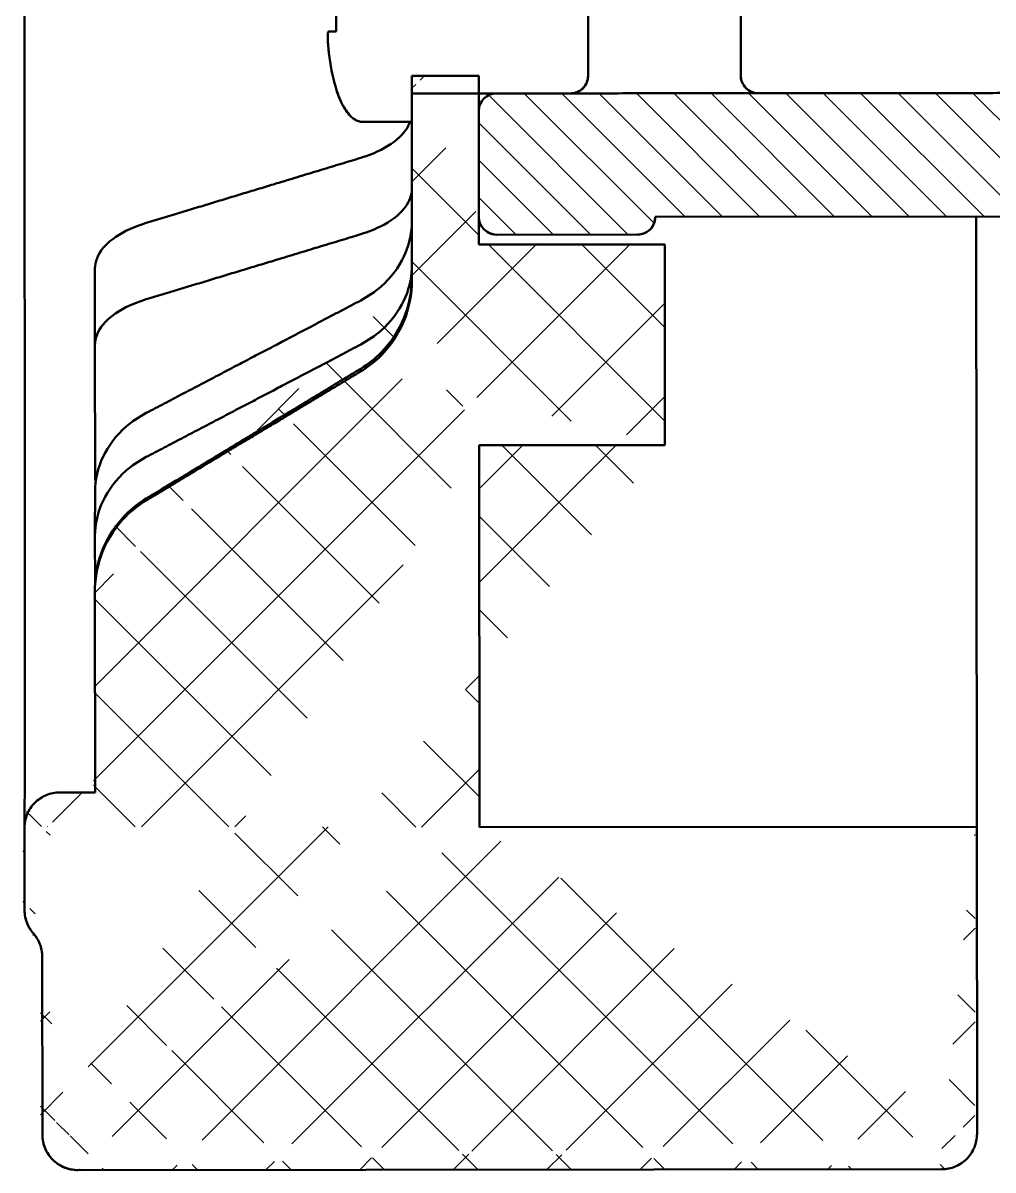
# Model space of a CAD drawing. Header units: inches. Extents: x -14 to 5184, y -66 to 1689.
# Drawn here: x 2305.6 to 2333.11, y 1568.79 to 1601.3 of the extents above; entities that cross this region are included whole.
import ezdxf

# ---------------------------------------------------------------- set-up
doc = ezdxf.new("R2010")
doc.units = ezdxf.units.IN
doc.header["$MEASUREMENT"] = 0
for name, color, linetype, lineweight in [('Видимые тонкие (ГОСТ)', 7, 'Continuous', 25), ('Видимый контур (ГОСТ)', 7, 'Continuous', 50), ('Штриховка (ГОСТ)', 7, 'Continuous', 18)]:
    doc.layers.add(name, color=color, linetype=linetype, lineweight=lineweight)

msp = doc.modelspace()

# ---------------------------------------------------------------- hatches: boundary and pattern name
at = {"layer": 'Штриховка (ГОСТ)', "ltscale": 0.5}
h = msp.add_hatch(dxfattribs=at)
h.set_pattern_fill('ANSI37', color=256, scale=15)
h.set_pattern_definition([(45, (-1048.1199, 862.4826), (-1.3258252, 1.3258252), []), (135, (-1048.1199, 862.4826), (-1.3258252, -1.3258252), [])])
edge = h.paths.add_edge_path()
edge.add_line((2318.5227, 1599.8074), (2316.6227, 1599.8092))
edge.add_line((2318.5183, 1595.044), (2318.5227, 1599.8074))
edge.add_line((2318.5218, 1598.8059), (2318.519, 1595.8037))
edge.add_line((2323.8027, 1595.044), (2318.5183, 1595.044))
edge.add_line((2316.6227, 1599.8092), (2316.6173, 1594.0048))
edge.add_line((2323.8027, 1589.351), (2323.8027, 1595.044))
edge.add_line((2318.5203, 1589.3513), (2323.8027, 1589.3513))
edge.add_spline(control_points=[(2315.1597, 1591.5131), (2315.3715, 1591.6461), (2315.5755, 1591.804), (2316, 1592.2315), (2316.2465, 1592.6035), (2316.5205, 1593.2689), (2316.605, 1593.6717), (2316.6171, 1594.0277)], knot_values=[0.1533423, 0.1533423, 0.1533423, 0.1533423, 0.2224938, 0.2224938, 0.3340767, 0.3340767, 0.4383753, 0.4383753, 0.4383753, 0.4383753], degree=3, periodic=0)
edge.add_spline(control_points=[(2307.6109, 1585.3121), (2307.6182, 1585.6733), (2307.704, 1586.0885), (2307.9826, 1586.7606), (2308.23, 1587.1313), (2308.6548, 1587.5563), (2308.8559, 1587.7167), (2309.0693, 1587.845)], knot_values=[0.4495902, 0.4495902, 0.4495902, 0.4495902, 0.5564178, 0.5564178, 0.6678472, 0.6678472, 0.7366774, 0.7366774, 0.7366774, 0.7366774], degree=3, periodic=0)
edge.add_spline(control_points=[(2315.1597, 1591.5131), (2312.5954, 1589.9653), (2309.0693, 1587.845)], knot_values=[0.2068793, 0.2068793, 0.2068793, 0.9123737, 0.9123737, 0.9123737], weights=[1.0088811, 1.0203141, 1.0064426], degree=2, periodic=0)
edge.add_line((2307.6092, 1585.2157), (2307.6039, 1579.5188))
edge.add_line((2307.6039, 1579.5188), (2306.6039, 1579.5197))
edge.add_spline(control_points=[(2305.8502, 1575.5203), (2305.9216, 1575.4392), (2305.9844, 1575.3367), (2306.0709, 1575.1274), (2306.0997, 1574.9821), (2306.0995, 1574.8587)], knot_values=[0.3763479, 0.3763479, 0.3763479, 0.3763479, 0.4072666, 0.4072666, 0.4442912, 0.4442912, 0.4442912, 0.4442912], degree=3, periodic=0)
edge.add_spline(control_points=[(2305.6008, 1576.182), (2305.6007, 1576.0586), (2305.6294, 1575.9133), (2305.7159, 1575.704), (2305.7787, 1575.6015), (2305.8502, 1575.5203)], knot_values=[0.444291, 0.444291, 0.444291, 0.444291, 0.4813156, 0.4813156, 0.5122343, 0.5122343, 0.5122343, 0.5122343], degree=3, periodic=0)
edge.add_line((2305.6029, 1578.5206), (2305.6008, 1576.182))
edge.add_spline(control_points=[(2306.6039, 1579.5197), (2306.4805, 1579.5198), (2306.3352, 1579.4911), (2306.1071, 1579.3968), (2305.9838, 1579.3146), (2305.8091, 1579.1403), (2305.7268, 1579.0172), (2305.6321, 1578.7893), (2305.6031, 1578.644), (2305.6029, 1578.5206)], knot_values=[0.2961944, 0.2961944, 0.2961944, 0.2961944, 0.3332183, 0.3332183, 0.3702424, 0.3702424, 0.4072668, 0.4072668, 0.4442915, 0.4442915, 0.4442915, 0.4442915], degree=3, periodic=0)
edge.add_line((2332.6029, 1578.4954), (2318.5029, 1578.5086))
edge.add_line((2332.5949, 1569.7908), (2332.6029, 1578.4954))
edge.add_spline(control_points=[(2331.5939, 1568.7917), (2331.7173, 1568.7916), (2331.8626, 1568.8204), (2332.0907, 1568.9146), (2332.214, 1568.9968), (2332.3887, 1569.1711), (2332.4711, 1569.2942), (2332.5657, 1569.5222), (2332.5947, 1569.6674), (2332.5949, 1569.7908)], knot_values=[0, 0, 0, 0, 0.037024, 0.037024, 0.0740481, 0.0740481, 0.1110722, 0.1110722, 0.1480965, 0.1480965, 0.1480965, 0.1480965], degree=3, periodic=0)
edge.add_line((2307.0939, 1568.8145), (2331.5939, 1568.7917))
edge.add_spline(control_points=[(2306.0949, 1569.8155), (2306.0947, 1569.6921), (2306.1235, 1569.5468), (2306.2178, 1569.3187), (2306.2999, 1569.1954), (2306.4743, 1569.0207), (2306.5973, 1568.9384), (2306.8253, 1568.8437), (2306.9705, 1568.8147), (2307.0939, 1568.8145)], knot_values=[-0.1480969, -0.1480969, -0.1480969, -0.1480969, -0.1110725, -0.1110725, -0.0740482, -0.0740482, -0.037024, -0.037024, 0, 0, 0, 0], degree=3, periodic=0)
edge.add_line((2306.0995, 1574.8587), (2306.0949, 1569.8155))
edge.add_line((2318.5133, 1578.5086), (2318.5203, 1589.3513))
edge.add_spline(control_points=[(2306.1216, 1569.5849), (2306.1288, 1569.5543), (2306.1381, 1569.5216), (2306.1637, 1569.4472), (2306.1814, 1569.405), (2306.2379, 1569.2929), (2306.2832, 1569.2249), (2306.4019, 1569.0863), (2306.4812, 1569.0182), (2306.6581, 1568.9086), (2306.7584, 1568.8667), (2306.9374, 1568.8238), (2307.016, 1568.8144), (2307.094, 1568.8143)], knot_values=[0, 0, 0, 0, 0.0105576, 0.0105576, 0.0243585, 0.0243585, 0.0485574, 0.0485574, 0.0792156, 0.0792156, 0.1110337, 0.1110337, 0.134456, 0.134456, 0.134456, 0.134456], degree=3, periodic=0)
h = msp.add_hatch(dxfattribs=at)
h.set_pattern_fill('ANSI31', color=256, scale=6, angle=90)
h.set_pattern_definition([(135, (-1048.1199, 862.4826), (-0.53033009, -0.53033009), [])])
edge = h.paths.add_edge_path()
edge.add_line((2323.5292, 1595.8035), (2336.0292, 1595.815))
edge.add_spline(control_points=[(2336.0292, 1595.815), (2336.0909, 1595.815), (2336.1635, 1595.8295), (2336.2775, 1595.8769), (2336.339, 1595.9181), (2336.4262, 1596.0054), (2336.4673, 1596.067), (2336.5144, 1596.1811), (2336.5288, 1596.2538), (2336.5288, 1596.3155)], knot_values=[-0.0740532, -0.0740532, -0.0740532, -0.0740532, -0.055542, -0.055542, -0.0370297, -0.0370297, -0.0185157, -0.0185157, 0, 0, 0, 0], degree=3, periodic=0)
edge.add_spline(control_points=[(2336.0293, 1595.8142), (2336.0596, 1595.8143), (2336.09, 1595.8171), (2336.1721, 1595.8323), (2336.2233, 1595.8506), (2336.3163, 1595.9017), (2336.3591, 1595.9351), (2336.4282, 1596.0095), (2336.4564, 1596.0504), (2336.491, 1596.1211), (2336.5019, 1596.1495), (2336.514, 1596.1925), (2336.5174, 1596.207), (2336.5217, 1596.2294), (2336.523, 1596.2375), (2336.525, 1596.2518), (2336.5257, 1596.2582), (2336.5267, 1596.2678), (2336.527, 1596.2715), (2336.5278, 1596.2814), (2336.5281, 1596.2861), (2336.5289, 1596.3027), (2336.5288, 1596.3049), (2336.5291, 1596.3166), (2336.5291, 1596.3229), (2336.5293, 1596.3511), (2336.5295, 1596.3794), (2336.53, 1596.5276), (2336.5302, 1596.7225), (2336.5305, 1597.2561), (2336.5305, 1597.6012), (2336.5304, 1598.3883), (2336.5302, 1598.8377), (2336.53, 1599.3147)], knot_values=[1.0581138, 1.0581138, 1.0581138, 1.0581138, 1.0672072, 1.0672072, 1.0831379, 1.0831379, 1.0990313, 1.0990313, 1.113614, 1.113614, 1.1226574, 1.1226574, 1.1271294, 1.1271294, 1.1296951, 1.1296951, 1.1318693, 1.1318693, 1.133435, 1.133435, 1.1367674, 1.1367674, 1.1494336, 1.1494336, 1.1752432, 1.1752432, 1.2315282, 1.2315282, 1.3909556, 1.3909556, 1.5503199, 1.5503199, 1.7063868, 1.7063868, 1.7063868, 1.7063868], degree=3, periodic=0)
edge.add_spline(control_points=[(2336.0292, 1595.815), (2336.0909, 1595.815), (2336.1635, 1595.8295), (2336.2775, 1595.8769), (2336.339, 1595.9181), (2336.4262, 1596.0054), (2336.4673, 1596.067), (2336.5144, 1596.1811), (2336.5288, 1596.2538), (2336.5288, 1596.3155)], knot_values=[-0.0740532, -0.0740532, -0.0740532, -0.0740532, -0.055542, -0.055542, -0.0370297, -0.0370297, -0.0185157, -0.0185157, 0, 0, 0, 0], degree=3, periodic=0)
edge.add_spline(control_points=[(2336.0293, 1595.8142), (2336.0596, 1595.8143), (2336.09, 1595.8171), (2336.1721, 1595.8323), (2336.2233, 1595.8506), (2336.3163, 1595.9017), (2336.3591, 1595.9351), (2336.4282, 1596.0095), (2336.4564, 1596.0504), (2336.491, 1596.1211), (2336.5019, 1596.1495), (2336.514, 1596.1925), (2336.5174, 1596.207), (2336.5217, 1596.2294), (2336.523, 1596.2375), (2336.525, 1596.2518), (2336.5257, 1596.2582), (2336.5267, 1596.2678), (2336.527, 1596.2715), (2336.5278, 1596.2814), (2336.5281, 1596.2861), (2336.5289, 1596.3027), (2336.5288, 1596.3049), (2336.5291, 1596.3166), (2336.5291, 1596.3229), (2336.5293, 1596.3511), (2336.5295, 1596.3794), (2336.53, 1596.5276), (2336.5302, 1596.7225), (2336.5305, 1597.2561), (2336.5305, 1597.6012), (2336.5304, 1598.3883), (2336.5302, 1598.8377), (2336.53, 1599.3147)], knot_values=[1.0581138, 1.0581138, 1.0581138, 1.0581138, 1.0672072, 1.0672072, 1.0831379, 1.0831379, 1.0990313, 1.0990313, 1.113614, 1.113614, 1.1226574, 1.1226574, 1.1271294, 1.1271294, 1.1296951, 1.1296951, 1.1318693, 1.1318693, 1.133435, 1.133435, 1.1367674, 1.1367674, 1.1494336, 1.1494336, 1.1752432, 1.1752432, 1.2315282, 1.2315282, 1.3909556, 1.3909556, 1.5503199, 1.5503199, 1.7063868, 1.7063868, 1.7063868, 1.7063868], degree=3, periodic=0)
edge.add_spline(control_points=[(2336.0292, 1595.815), (2336.0909, 1595.815), (2336.1635, 1595.8295), (2336.2775, 1595.8769), (2336.339, 1595.9181), (2336.4262, 1596.0054), (2336.4673, 1596.067), (2336.5144, 1596.1811), (2336.5288, 1596.2538), (2336.5288, 1596.3155)], knot_values=[-0.0740532, -0.0740532, -0.0740532, -0.0740532, -0.055542, -0.055542, -0.0370297, -0.0370297, -0.0185157, -0.0185157, 0, 0, 0, 0], degree=3, periodic=0)
edge.add_spline(control_points=[(2336.0293, 1595.8142), (2336.0596, 1595.8143), (2336.09, 1595.8171), (2336.1721, 1595.8323), (2336.2233, 1595.8506), (2336.3163, 1595.9017), (2336.3591, 1595.9351), (2336.4282, 1596.0095), (2336.4564, 1596.0504), (2336.491, 1596.1211), (2336.5019, 1596.1495), (2336.514, 1596.1925), (2336.5174, 1596.207), (2336.5217, 1596.2294), (2336.523, 1596.2375), (2336.525, 1596.2518), (2336.5257, 1596.2582), (2336.5267, 1596.2678), (2336.527, 1596.2715), (2336.5278, 1596.2814), (2336.5281, 1596.2861), (2336.5289, 1596.3027), (2336.5288, 1596.3049), (2336.5291, 1596.3166), (2336.5291, 1596.3229), (2336.5293, 1596.3511), (2336.5295, 1596.3794), (2336.53, 1596.5276), (2336.5302, 1596.7225), (2336.5305, 1597.2561), (2336.5305, 1597.6012), (2336.5304, 1598.3883), (2336.5302, 1598.8377), (2336.53, 1599.3147)], knot_values=[1.0581138, 1.0581138, 1.0581138, 1.0581138, 1.0672072, 1.0672072, 1.0831379, 1.0831379, 1.0990313, 1.0990313, 1.113614, 1.113614, 1.1226574, 1.1226574, 1.1271294, 1.1271294, 1.1296951, 1.1296951, 1.1318693, 1.1318693, 1.133435, 1.133435, 1.1367674, 1.1367674, 1.1494336, 1.1494336, 1.1752432, 1.1752432, 1.2315282, 1.2315282, 1.3909556, 1.3909556, 1.5503199, 1.5503199, 1.7063868, 1.7063868, 1.7063868, 1.7063868], degree=3, periodic=0)
edge.add_spline(control_points=[(2336.0292, 1595.815), (2336.0909, 1595.815), (2336.1635, 1595.8295), (2336.2775, 1595.8769), (2336.339, 1595.9181), (2336.4262, 1596.0054), (2336.4673, 1596.067), (2336.5144, 1596.1811), (2336.5288, 1596.2538), (2336.5288, 1596.3155)], knot_values=[-0.0740532, -0.0740532, -0.0740532, -0.0740532, -0.055542, -0.055542, -0.0370297, -0.0370297, -0.0185157, -0.0185157, 0, 0, 0, 0], degree=3, periodic=0)
edge.add_spline(control_points=[(2336.0293, 1595.8142), (2336.0596, 1595.8143), (2336.09, 1595.8171), (2336.1721, 1595.8323), (2336.2233, 1595.8506), (2336.3163, 1595.9017), (2336.3591, 1595.9351), (2336.4282, 1596.0095), (2336.4564, 1596.0504), (2336.491, 1596.1211), (2336.5019, 1596.1495), (2336.514, 1596.1925), (2336.5174, 1596.207), (2336.5217, 1596.2294), (2336.523, 1596.2375), (2336.525, 1596.2518), (2336.5257, 1596.2582), (2336.5267, 1596.2678), (2336.527, 1596.2715), (2336.5278, 1596.2814), (2336.5281, 1596.2861), (2336.5289, 1596.3027), (2336.5288, 1596.3049), (2336.5291, 1596.3166), (2336.5291, 1596.3229), (2336.5293, 1596.3511), (2336.5295, 1596.3794), (2336.53, 1596.5276), (2336.5302, 1596.7225), (2336.5305, 1597.2561), (2336.5305, 1597.6012), (2336.5304, 1598.3883), (2336.5302, 1598.8377), (2336.53, 1599.3147)], knot_values=[1.0581138, 1.0581138, 1.0581138, 1.0581138, 1.0672072, 1.0672072, 1.0831379, 1.0831379, 1.0990313, 1.0990313, 1.113614, 1.113614, 1.1226574, 1.1226574, 1.1271294, 1.1271294, 1.1296951, 1.1296951, 1.1318693, 1.1318693, 1.133435, 1.133435, 1.1367674, 1.1367674, 1.1494336, 1.1494336, 1.1752432, 1.1752432, 1.2315282, 1.2315282, 1.3909556, 1.3909556, 1.5503199, 1.5503199, 1.7063868, 1.7063868, 1.7063868, 1.7063868], degree=3, periodic=0)
edge.add_spline(control_points=[(2336.0292, 1595.815), (2336.0909, 1595.815), (2336.1635, 1595.8295), (2336.2775, 1595.8769), (2336.339, 1595.9181), (2336.4262, 1596.0054), (2336.4673, 1596.067), (2336.5144, 1596.1811), (2336.5288, 1596.2538), (2336.5288, 1596.3155)], knot_values=[-0.0740532, -0.0740532, -0.0740532, -0.0740532, -0.055542, -0.055542, -0.0370297, -0.0370297, -0.0185157, -0.0185157, 0, 0, 0, 0], degree=3, periodic=0)
edge.add_spline(control_points=[(2336.0293, 1595.8142), (2336.0596, 1595.8143), (2336.09, 1595.8171), (2336.1721, 1595.8323), (2336.2233, 1595.8506), (2336.3163, 1595.9017), (2336.3591, 1595.9351), (2336.4282, 1596.0095), (2336.4564, 1596.0504), (2336.491, 1596.1211), (2336.5019, 1596.1495), (2336.514, 1596.1925), (2336.5174, 1596.207), (2336.5217, 1596.2294), (2336.523, 1596.2375), (2336.525, 1596.2518), (2336.5257, 1596.2582), (2336.5267, 1596.2678), (2336.527, 1596.2715), (2336.5278, 1596.2814), (2336.5281, 1596.2861), (2336.5289, 1596.3027), (2336.5288, 1596.3049), (2336.5291, 1596.3166), (2336.5291, 1596.3229), (2336.5293, 1596.3511), (2336.5295, 1596.3794), (2336.53, 1596.5276), (2336.5302, 1596.7225), (2336.5305, 1597.2561), (2336.5305, 1597.6012), (2336.5304, 1598.3883), (2336.5302, 1598.8377), (2336.53, 1599.3147)], knot_values=[1.0581138, 1.0581138, 1.0581138, 1.0581138, 1.0672072, 1.0672072, 1.0831379, 1.0831379, 1.0990313, 1.0990313, 1.113614, 1.113614, 1.1226574, 1.1226574, 1.1271294, 1.1271294, 1.1296951, 1.1296951, 1.1318693, 1.1318693, 1.133435, 1.133435, 1.1367674, 1.1367674, 1.1494336, 1.1494336, 1.1752432, 1.1752432, 1.2315282, 1.2315282, 1.3909556, 1.3909556, 1.5503199, 1.5503199, 1.7063868, 1.7063868, 1.7063868, 1.7063868], degree=3, periodic=0)
edge.add_spline(control_points=[(2336.0292, 1595.815), (2336.0909, 1595.815), (2336.1635, 1595.8295), (2336.2775, 1595.8769), (2336.339, 1595.9181), (2336.4262, 1596.0054), (2336.4673, 1596.067), (2336.5144, 1596.1811), (2336.5288, 1596.2538), (2336.5288, 1596.3155)], knot_values=[-0.0740532, -0.0740532, -0.0740532, -0.0740532, -0.055542, -0.055542, -0.0370297, -0.0370297, -0.0185157, -0.0185157, 0, 0, 0, 0], degree=3, periodic=0)
edge.add_line((2336.5288, 1596.3155), (2336.5264, 1598.8163))
edge.add_spline(control_points=[(2336.5264, 1598.8163), (2336.5264, 1598.878), (2336.5119, 1598.9507), (2336.4645, 1599.0648), (2336.4233, 1599.1264), (2336.3359, 1599.2136), (2336.2743, 1599.2547), (2336.1603, 1599.3019), (2336.0877, 1599.3163), (2336.026, 1599.3162)], knot_values=[0.148145, 0.148145, 0.148145, 0.148145, 0.1666737, 0.1666737, 0.1851987, 0.1851987, 0.2037152, 0.2037152, 0.2222222, 0.2222222, 0.2222222, 0.2222222], degree=3, periodic=0)
edge.add_line((2336.026, 1599.3162), (2319.026, 1599.3011))
edge.add_spline(control_points=[(2319.026, 1599.3011), (2318.9643, 1599.3011), (2318.8917, 1599.2866), (2318.7777, 1599.2392), (2318.7162, 1599.198), (2318.629, 1599.1105), (2318.5879, 1599.0489), (2318.5408, 1598.9347), (2318.5264, 1598.8619), (2318.5264, 1598.8002)], knot_values=[0.0740763, 0.0740763, 0.0740763, 0.0740763, 0.0925813, 0.0925813, 0.1110984, 0.1110984, 0.1296274, 0.1296274, 0.1481623, 0.1481623, 0.1481623, 0.1481623], degree=3, periodic=0)
edge.add_line((2318.5264, 1598.8002), (2318.5292, 1595.798))
edge.add_ellipse((2319.0292, 1595.7985), major_axis=(-0.4234, 0.266), ratio=0.9999995, start_angle=32.18924, end_angle=122.18924)
edge.add_line((2319.0297, 1595.2985), (2323.0297, 1595.3022))
edge.add_ellipse((2323.0292, 1595.8022), major_axis=(0.4234, -0.266), ratio=0.9999995, start_angle=302.18924, end_angle=392.18924)
edge.add_line((2323.5292, 1595.8027), (2323.5292, 1595.8035))

# ---------------------------------------------------------------- linework, layer by layer
at = {"layer": 'Видимые тонкие (ГОСТ)', "ltscale": 0.5}
msp.add_line((2318.9643, 1599.3011), (2336.0877, 1599.3163), dxfattribs=at)
at = {"layer": 'Видимый контур (ГОСТ)'}
for p, q in [((2321.6227, 1602.7974), (2321.6255, 1599.8043)), ((2325.9549, 1599.809), (2325.9521, 1602.803)), ((2316.6255, 1599.8), (2318.5255, 1599.8016)), ((2316.6309, 1593.9956), (2316.6255, 1599.8)), ((2321.126, 1599.303), (2316.626, 1599.299)), ((2316.626, 1599.299), (2316.6267, 1598.4982)), ((2318.9742, 1599.2984), (2318.5261, 1599.298)), ((2316.6267, 1598.4982), (2315.2267, 1598.497)), ((2315.2268, 1598.4949), (2316.6267, 1598.4962)), ((2336.0292, 1595.815), (2323.5292, 1595.8035)), ((2323.5292, 1595.8035), (2323.5292, 1595.8027)), ((2323.5293, 1595.8026), (2336.0293, 1595.8142)), ((2323.532, 1595.8004), (2323.532, 1595.8026)), ((2332.6292, 1595.8119), (2332.6292, 1595.8111)), ((2323.0297, 1595.3022), (2319.0297, 1595.2985)), ((2319.0327, 1595.2966), (2323.0327, 1595.3003)), ((2307.6446, 1588.3335), (2307.644, 1592.1732)), ((2318.5352, 1589.3283), (2318.5453, 1578.5028)), ((2307.6455, 1585.42), (2307.6436, 1586.7595)), ((2307.6444, 1579.4928), (2307.6391, 1585.1897)), ((2306.6444, 1579.4918), (2307.6444, 1579.4928)), ((2305.6475, 1576.1523), (2305.6453, 1578.4909)), ((2318.5453, 1578.5028), (2332.6453, 1578.5159)), ((2306.1534, 1569.7867), (2306.1487, 1574.8299)), ((2331.6543, 1568.8103), (2307.1543, 1568.7876)), ((2331.6544, 1568.8102), (2307.1544, 1568.7874))]:
    msp.add_line(p, q, dxfattribs=at)
at = {"layer": 'Видимый контур (ГОСТ)', "ltscale": 0.5}
for p, q in [((2318.5255, 1599.8016), (2318.5255, 1595.0216)), ((2332.6292, 1595.8119), (2332.6453, 1578.5159)), ((2323.8027, 1595.0216), (2318.5255, 1595.0216)), ((2323.8027, 1595.0216), (2323.8027, 1589.3286)), ((2318.5352, 1589.3283), (2323.8027, 1589.3283)), ((2332.6534, 1569.8112), (2332.6453, 1578.5159))]:
    msp.add_line(p, q, dxfattribs=at)
at = {"layer": 'Видимый контур (ГОСТ)'}
for centre, major_axis, ratio, start_param, end_param in [((2319.7017, 1602.3807), (-5.2238, -2.9448), 0.0017133, 6.2410328, 6.2812829), ((2319.7017, 1602.3807), (-5.2238, -2.9448), 0.0017133, 6.2811944, 6.299893), ((2319.0292, 1595.7985), (-0.4234, 0.266), 0.9999995, 0.5618082, 2.1326045), ((2323.0292, 1595.8022), (0.4234, -0.266), 0.9999995, 5.2741972, 6.8449935), ((2323.032, 1595.8005), (-0.2421, 0.4377), 0.9994161, 2.6375933, 4.2083897), ((2323.5242, 1601.3026), (0.0051, -5.5), 0.0008567, 6.2650345, 6.282646), ((2323.5242, 1601.3026), (0.0051, -5.5), 0.0008567, 6.2826452, 6.2831844), ((2319.032, 1595.7967), (0.2421, -0.4377), 0.9994161, 5.2173778, 5.779186), ((2307.6242, 1601.2869), (-0.0149, 16.0906), 0.0008563, 4.1103797, 4.2659064), ((2307.6244, 1601.2606), (-0.0148, 16.0566), 0.000853, 3.5861538, 3.7420103)]:
    msp.add_ellipse(centre, major_axis=major_axis, ratio=ratio, start_param=start_param, end_param=end_param, dxfattribs=at)
for points, knots in [([(2305.6465, 1578.542), (2305.6466, 1578.5459), (2305.6467, 1578.5506), (2305.6473, 1578.6073), (2305.648, 1578.7154), (2305.6501, 1579.2858), (2305.6513, 1580.0621), (2305.6528, 1582.2742), (2305.6531, 1583.7674), (2305.6528, 1587.2587), (2305.6521, 1589.3012), (2305.6498, 1593.6721), (2305.6482, 1596.055), (2305.6442, 1600.8593), (2305.6419, 1603.3405), (2305.6366, 1608.0901), (2305.6337, 1610.4176), (2305.6278, 1614.6301), (2305.6247, 1616.5676), (2305.6186, 1619.8151), (2305.6155, 1621.1656), (2305.6099, 1623.1178), (2305.6072, 1623.7484), (2305.6048, 1623.9957), (2305.6045, 1624.0167), (2305.6043, 1624.0299)], [0.2615678, 0.2615678, 0.2615678, 0.2615678, 0.2873283, 0.2873283, 0.5466366, 0.5466366, 1.2399176, 1.2399176, 1.9648387, 1.9648387, 2.6909411, 2.6909411, 3.417188, 3.417188, 4.143471, 4.143471, 4.8697608, 4.8697608, 5.5960387, 5.5960387, 6.3222664, 6.3222664, 7.0482955, 7.0482955, 7.1366388, 7.1366388, 7.1366388, 7.1366388]), ([(2321.1732, 1603.2979), (2321.1794, 1603.2972), (2321.1856, 1603.2965), (2321.244, 1603.2884), (2321.2958, 1603.2725), (2321.3908, 1603.2258), (2321.4353, 1603.1943), (2321.5111, 1603.1199), (2321.5433, 1603.076), (2321.5918, 1602.9816), (2321.6087, 1602.9296), (2321.6186, 1602.866), (2321.62, 1602.8544), (2321.6213, 1602.8399), (2321.6215, 1602.8365), (2321.6219, 1602.8308), (2321.622, 1602.8284), (2321.6223, 1602.8233), (2321.6224, 1602.8207), (2321.6226, 1602.8167), (2321.6226, 1602.8151), (2321.6227, 1602.8115), (2321.6227, 1602.81), (2321.6228, 1602.8054), (2321.6229, 1602.8033), (2321.623, 1602.7943), (2321.623, 1602.7867), (2321.6232, 1602.7435), (2321.6234, 1602.6844), (2321.6238, 1602.5206), (2321.624, 1602.4147), (2321.6244, 1602.1726), (2321.6246, 1602.034), (2321.625, 1601.7403), (2321.6252, 1601.5815), (2321.6255, 1601.2636), (2321.6257, 1601.1006), (2321.6259, 1600.7909), (2321.626, 1600.6402), (2321.6261, 1600.3699), (2321.6261, 1600.2468), (2321.6261, 1600.0432), (2321.626, 1599.9602), (2321.6259, 1599.8437), (2321.626, 1599.8197), (2321.6256, 1599.7925), (2321.6255, 1599.7903), (2321.6253, 1599.7834), (2321.6252, 1599.7814), (2321.625, 1599.7757), (2321.6248, 1599.7715), (2321.6242, 1599.7634), (2321.6239, 1599.7595), (2321.623, 1599.7495), (2321.6223, 1599.7431), (2321.6198, 1599.7236), (2321.6176, 1599.7103), (2321.6081, 1599.6654), (2321.5982, 1599.6341), (2321.5653, 1599.557), (2321.5375, 1599.5123), (2321.4692, 1599.4333), (2321.4274, 1599.3983), (2321.3362, 1599.3438), (2321.2856, 1599.3237), (2321.215, 1599.3081), (2321.196, 1599.305), (2321.1769, 1599.3031)], [0.00509392, 0.00509392, 0.00509392, 0.00509392, 0.00695757, 0.00695757, 0.02279538, 0.02279538, 0.03873067, 0.03873067, 0.05466235, 0.05466235, 0.07059274, 0.07059274, 0.07408036, 0.07408036, 0.07519684, 0.07519684, 0.07607766, 0.07607766, 0.07734181, 0.07734181, 0.07864594, 0.07864594, 0.08085744, 0.08085744, 0.08629825, 0.08629825, 0.10261451, 0.10261451, 0.15218048, 0.15218048, 0.20103452, 0.20103452, 0.24891737, 0.24891737, 0.29675849, 0.29675849, 0.34458381, 0.34458381, 0.39240697, 0.39240697, 0.44023774, 0.44023774, 0.48809872, 0.48809872, 0.5360537, 0.5360537, 0.53995061, 0.53995061, 0.54116027, 0.54116027, 0.54271805, 0.54271805, 0.54394953, 0.54394953, 0.54589037, 0.54589037, 0.54993232, 0.54993232, 0.55967589, 0.55967589, 0.57509252, 0.57509252, 0.59102739, 0.59102739, 0.6069588, 0.6069588, 0.61270738, 0.61270738, 0.61270738, 0.61270738]), ([(2314.4817, 1601.5372), (2314.479, 1601.4578), (2314.4777, 1601.3782), (2314.4778, 1601.2184), (2314.4793, 1601.1378), (2314.4822, 1601.0575)], [0.000285993, 0.000285993, 0.000285993, 0.000285993, 0.02412546, 0.02412546, 0.048249921, 0.048249921, 0.048249921, 0.048249921]), ([(2314.4822, 1601.0575), (2314.391, 1601.0567), (2314.3293, 1601.0559), (2314.2739, 1601.0548), (2314.2651, 1601.0547), (2314.2599, 1601.0541), (2314.2568, 1601.0498), (2314.2522, 1601.0346), (2314.2497, 1601.0232), (2314.2454, 1600.9776), (2314.2442, 1600.9467), (2314.2441, 1600.8647), (2314.2459, 1600.8122), (2314.2504, 1600.725), (2314.2533, 1600.6826), (2314.2629, 1600.5656), (2314.2708, 1600.4925), (2314.3139, 1600.1197), (2314.3756, 1599.7851), (2314.4741, 1599.4648), (2314.4782, 1599.4519), (2314.4823, 1599.4389)], [0, 0, 0, 0, 0.0899519, 0.0899519, 0.1264019, 0.1264019, 0.2065144, 0.2065144, 0.2647303, 0.2647303, 0.3262898, 0.3262898, 0.4040246, 0.4040246, 0.473425, 0.473425, 0.5855119, 0.5855119, 1.2915776, 1.2915776, 1.3214008, 1.3214008, 1.3214008, 1.3214008]), ([(2321.6255, 1599.8043), (2321.6256, 1599.7424), (2321.6112, 1599.6696), (2321.564, 1599.5553), (2321.5229, 1599.4936), (2321.4357, 1599.4061), (2321.3742, 1599.3649), (2321.2602, 1599.3176), (2321.1876, 1599.3031), (2321.126, 1599.303)], [-0.074113445, -0.074113445, -0.074113445, -0.074113445, -0.055551585, -0.055551585, -0.037017386, -0.037017386, -0.018502767, -0.018502767, 0, 0, 0, 0]), ([(2326.4553, 1599.3087), (2326.3937, 1599.3087), (2326.3211, 1599.3231), (2326.207, 1599.3702), (2326.1454, 1599.4113), (2326.0581, 1599.4986), (2326.0168, 1599.5602), (2325.9695, 1599.6744), (2325.9549, 1599.7472), (2325.9549, 1599.809)], [0, 0, 0, 0, 0.01850408, 0.01850408, 0.037019123, 0.037019123, 0.05555129, 0.05555129, 0.074106859, 0.074106859, 0.074106859, 0.074106859]), ([(2326.4083, 1599.3087), (2326.4009, 1599.3094), (2326.3934, 1599.3102), (2326.3338, 1599.3186), (2326.282, 1599.3344), (2326.1869, 1599.3811), (2326.1425, 1599.4126), (2326.0667, 1599.487), (2326.0344, 1599.5309), (2325.9859, 1599.6253), (2325.9691, 1599.6773), (2325.9588, 1599.743), (2325.9573, 1599.757), (2325.9561, 1599.7721), (2325.956, 1599.7747), (2325.9556, 1599.7809), (2325.9554, 1599.7842), (2325.9553, 1599.7889), (2325.9552, 1599.7906), (2325.9551, 1599.7942), (2325.9551, 1599.7957), (2325.955, 1599.7992), (2325.955, 1599.8007), (2325.9549, 1599.8022)], [0.004716334, 0.004716334, 0.004716334, 0.004716334, 0.006957566, 0.006957566, 0.022795383, 0.022795383, 0.038730673, 0.038730673, 0.054662352, 0.054662352, 0.070592739, 0.070592739, 0.074707003, 0.074707003, 0.075608939, 0.075608939, 0.07705342, 0.07705342, 0.078280624, 0.078280624, 0.080173107, 0.080173107, 0.083432196, 0.083432196, 0.083432196, 0.083432196]), ([(2315.2268, 1598.4949), (2315.1883, 1598.4949), (2315.1493, 1598.5014), (2315.0751, 1598.5252), (2315.0391, 1598.5428), (2314.9638, 1598.5905), (2314.9254, 1598.6227), (2314.8393, 1598.7087), (2314.7946, 1598.766), (2314.6896, 1598.9231), (2314.636, 1599.0281), (2314.5469, 1599.2334), (2314.5103, 1599.3341), (2314.4779, 1599.436)], [0, 0, 0, 0, 0.01155831, 0.01155831, 0.02339945, 0.02339945, 0.03827497, 0.03827497, 0.05988259, 0.05988259, 0.09495715, 0.09495715, 0.12701976, 0.12701976, 0.12701976, 0.12701976]), ([(2315.2267, 1598.497), (2315.1799, 1598.4969), (2315.1345, 1598.5061), (2315.0406, 1598.5421), (2314.9942, 1598.5707), (2314.8344, 1598.6983), (2314.7441, 1598.8358), (2314.6074, 1599.0827), (2314.5385, 1599.2485), (2314.4787, 1599.4362)], [-0.30376401, -0.30376401, -0.30376401, -0.30376401, -0.28655729, -0.28655729, -0.26676724, -0.26676724, -0.21140051, -0.21140051, -0.14090322, -0.14090322, -0.14090322, -0.14090322]), ([(2318.5264, 1598.8002), (2318.5264, 1598.8619), (2318.5408, 1598.9347), (2318.5879, 1599.0489), (2318.629, 1599.1105), (2318.7162, 1599.198), (2318.7777, 1599.2392), (2318.8917, 1599.2866), (2318.9643, 1599.3011), (2319.026, 1599.3011)], [0.074076339, 0.074076339, 0.074076339, 0.074076339, 0.092611193, 0.092611193, 0.111140181, 0.111140181, 0.12965732, 0.12965732, 0.148162276, 0.148162276, 0.148162276, 0.148162276]), ([(2316.5777, 1598.4965), (2316.5384, 1598.3907), (2316.4792, 1598.2862), (2316.2636, 1598.0225), (2316.0178, 1597.836), (2315.5943, 1597.6214), (2315.3906, 1597.5421), (2315.179, 1597.4753)], [1.39938138, 1.39938138, 1.39938138, 1.39938138, 1.45855332, 1.45855332, 1.57013617, 1.57013617, 1.63928765, 1.63928765, 1.63928765, 1.63928765]), ([(2315.18, 1595.3109), (2315.3915, 1595.3777), (2315.5952, 1595.457), (2316.0188, 1595.6716), (2316.2645, 1595.8581), (2316.526, 1596.1779), (2316.6062, 1596.3594), (2316.6276, 1596.5258)], [0.15334232, 0.15334232, 0.15334232, 0.15334232, 0.2224938, 0.2224938, 0.33407665, 0.33407665, 0.42956496, 0.42956496, 0.42956496, 0.42956496]), ([(2309.0965, 1595.631), (2308.8834, 1595.5665), (2308.6826, 1595.486), (2308.2588, 1595.2727), (2308.0121, 1595.0868), (2307.7294, 1594.7432), (2307.6431, 1594.5248), (2307.6431, 1594.339)], [1.0432427, 1.0432427, 1.0432427, 1.0432427, 1.1120729, 1.1120729, 1.22350223, 1.22350223, 1.33476456, 1.33476456, 1.33476456, 1.33476456]), ([(2316.6287, 1595.55), (2316.6088, 1595.2584), (2316.5279, 1594.9383), (2316.2646, 1594.3809), (2316.0189, 1594.0582), (2315.5953, 1593.6871), (2315.3916, 1593.55), (2315.1801, 1593.4344)], [1.36156277, 1.36156277, 1.36156277, 1.36156277, 1.45855332, 1.45855332, 1.57013617, 1.57013617, 1.63928765, 1.63928765, 1.63928765, 1.63928765]), ([(2315.1794, 1592.1856), (2315.3909, 1592.3012), (2315.5946, 1592.4383), (2316.0182, 1592.8094), (2316.2639, 1593.1321), (2316.5323, 1593.7001), (2316.6147, 1594.0359), (2316.6301, 1594.3369)], [0.15334232, 0.15334232, 0.15334232, 0.15334232, 0.2224938, 0.2224938, 0.33407665, 0.33407665, 0.43505485, 0.43505485, 0.43505485, 0.43505485]), ([(2315.1768, 1591.4215), (2315.3904, 1591.55), (2315.5919, 1591.7106), (2316.0157, 1592.1353), (2316.2622, 1592.505), (2316.545, 1593.1894), (2316.6312, 1593.6253), (2316.6309, 1593.9956)], [0.15322088, 0.15322088, 0.15322088, 0.15322088, 0.22214217, 0.22214217, 0.3332195, 0.3332195, 0.44430492, 0.44430492, 0.44430492, 0.44430492]), ([(2316.6306, 1594.0173), (2316.6192, 1593.6613), (2316.5355, 1593.2582), (2316.2627, 1592.5922), (2316.0169, 1592.2197), (2315.5931, 1591.7914), (2315.3894, 1591.6332), (2315.1779, 1591.4997)], [1.35423077, 1.35423077, 1.35423077, 1.35423077, 1.45855332, 1.45855332, 1.57013617, 1.57013617, 1.63928765, 1.63928765, 1.63928765, 1.63928765]), ([(2307.644, 1592.1732), (2307.6436, 1592.3593), (2307.7299, 1592.5784), (2308.013, 1592.9224), (2308.2597, 1593.1083), (2308.6835, 1593.3216), (2308.8843, 1593.4021), (2309.0974, 1593.4666)], [0.44486985, 0.44486985, 0.44486985, 0.44486985, 0.55641783, 0.55641783, 0.66784716, 0.66784716, 0.73667737, 0.73667737, 0.73667737, 0.73667737]), ([(2309.0977, 1590.2462), (2308.8846, 1590.1347), (2308.6838, 1589.9954), (2308.26, 1589.6265), (2308.0133, 1589.3049), (2307.7308, 1588.7108), (2307.6446, 1588.3335), (2307.6443, 1588.0122)], [1.0432427, 1.0432427, 1.0432427, 1.0432427, 1.1120729, 1.1120729, 1.22350223, 1.22350223, 1.33459454, 1.33459454, 1.33459454, 1.33459454]), ([(2307.6436, 1586.7595), (2307.6432, 1587.0816), (2307.7295, 1587.4608), (2308.0126, 1588.0561), (2308.2593, 1588.3777), (2308.6831, 1588.7466), (2308.8839, 1588.8859), (2309.097, 1588.9974)], [0.44486985, 0.44486985, 0.44486985, 0.44486985, 0.55641783, 0.55641783, 0.66784716, 0.66784716, 0.73667737, 0.73667737, 0.73667737, 0.73667737]), ([(2307.6391, 1585.1897), (2307.6387, 1585.56), (2307.725, 1585.9958), (2308.0077, 1586.6802), (2308.2542, 1587.0499), (2308.6781, 1587.4745), (2308.8795, 1587.6351), (2309.0932, 1587.7636)], [0.44429433, 0.44429433, 0.44429433, 0.44429433, 0.55537039, 0.55537039, 0.66644506, 0.66644506, 0.7353681, 0.7353681, 0.7353681, 0.7353681]), ([(2309.0943, 1587.8203), (2308.8812, 1587.6916), (2308.6803, 1587.5309), (2308.2564, 1587.1051), (2308.0096, 1586.734), (2307.7325, 1586.0619), (2307.6475, 1585.6473), (2307.6406, 1585.2866)], [1.0432427, 1.0432427, 1.0432427, 1.0432427, 1.1120729, 1.1120729, 1.22350223, 1.22350223, 1.3301553, 1.3301553, 1.3301553, 1.3301553]), ([(2305.6453, 1578.4909), (2305.6452, 1578.6143), (2305.6739, 1578.7596), (2305.7682, 1578.9877), (2305.8503, 1579.1109), (2306.0247, 1579.2856), (2306.1478, 1579.368), (2306.3757, 1579.4627), (2306.5209, 1579.4917), (2306.6444, 1579.4918)], [0.14809739, 0.14809739, 0.14809739, 0.14809739, 0.18512207, 0.18512207, 0.22214645, 0.22214645, 0.25917054, 0.25917054, 0.29619445, 0.29619445, 0.29619445, 0.29619445]), ([(2305.8981, 1575.4911), (2305.8265, 1575.5721), (2305.7635, 1575.6745), (2305.6766, 1575.8837), (2305.6476, 1576.0289), (2305.6475, 1576.1523)], [0.080153878, 0.080153878, 0.080153878, 0.080153878, 0.111072638, 0.111072638, 0.148097212, 0.148097212, 0.148097212, 0.148097212]), ([(2305.8981, 1575.4909), (2305.8269, 1575.5715), (2305.7681, 1575.6652), (2305.7125, 1575.7967), (2305.7002, 1575.8307), (2305.6794, 1575.8998), (2305.6709, 1575.9356), (2305.6649, 1575.9672)], [0, 0, 0, 0, 0.032314918, 0.032314918, 0.043269849, 0.043269849, 0.054662237, 0.054662237, 0.054662237, 0.054662237]), ([(2306.1487, 1574.8299), (2306.1486, 1574.9533), (2306.1195, 1575.0985), (2306.0327, 1575.3077), (2305.9697, 1575.4101), (2305.8981, 1575.4911)], [0.148096795, 0.148096795, 0.148096795, 0.148096795, 0.185121328, 0.185121328, 0.216040094, 0.216040094, 0.216040094, 0.216040094]), ([(2306.1298, 1575.0223), (2306.1252, 1575.0455), (2306.1193, 1575.0708), (2306.1034, 1575.1282), (2306.0926, 1575.1607), (2306.0573, 1575.2512), (2306.0285, 1575.3084), (2305.966, 1575.4074), (2305.9337, 1575.4506), (2305.8981, 1575.4909)], [0, 0, 0, 0, 0.008307786, 0.008307786, 0.018750062, 0.018750062, 0.037861262, 0.037861262, 0.053979744, 0.053979744, 0.053979744, 0.053979744]), ([(2307.1543, 1568.7876), (2307.0309, 1568.7875), (2306.8856, 1568.8163), (2306.6575, 1568.9105), (2306.5343, 1568.9927), (2306.3596, 1569.167), (2306.2772, 1569.2901), (2306.1825, 1569.5181), (2306.1535, 1569.6633), (2306.1534, 1569.7867)], [0, 0, 0, 0, 0.03702401, 0.03702401, 0.0740482, 0.0740482, 0.11107252, 0.11107252, 0.1480969, 0.1480969, 0.1480969, 0.1480969]), ([(2332.6534, 1569.8112), (2332.6535, 1569.6878), (2332.6247, 1569.5425), (2332.5305, 1569.3144), (2332.4483, 1569.1912), (2332.2739, 1569.0165), (2332.1509, 1568.9341), (2331.9229, 1568.8394), (2331.7777, 1568.8104), (2331.6543, 1568.8103)], [-0.14809648, -0.14809648, -0.14809648, -0.14809648, -0.11107222, -0.11107222, -0.07404808, -0.07404808, -0.03702403, -0.03702403, 0, 0, 0, 0]), ([(2307.1544, 1568.7874), (2307.0462, 1568.7873), (2306.9367, 1568.8052), (2306.7336, 1568.8736), (2306.6373, 1568.9244), (2306.4676, 1569.0519), (2306.3922, 1569.1304), (2306.3022, 1569.2601), (2306.2758, 1569.3053), (2306.2374, 1569.3847), (2306.2232, 1569.4186), (2306.1987, 1569.4875), (2306.1884, 1569.523), (2306.1805, 1569.5561)], [0, 0, 0, 0, 0.03245404, 0.03245404, 0.06431904, 0.06431904, 0.09619319, 0.09619319, 0.11184318, 0.11184318, 0.12295429, 0.12295429, 0.13439745, 0.13439745, 0.13439745, 0.13439745])]:
    msp.add_open_spline(points, degree=3, knots=knots, dxfattribs=at)
for points, weights in [([(2319.026, 1599.3011), (2327.5245, 1599.3087), (2336.026, 1599.3162)], [1, 0.999993356084, 1]), ([(2309.0965, 1595.631), (2312.6181, 1596.6971), (2315.179, 1597.4753)], [1.00644260489, 1.02031405567, 1.0088811126]), ([(2315.18, 1595.3109), (2312.619, 1594.5327), (2309.0974, 1593.4666)], [1.0088811126, 1.02031405566, 1.00644260488]), ([(2309.0977, 1590.2462), (2312.6192, 1592.0891), (2315.1801, 1593.4344)], [1.00644260489, 1.02031405568, 1.00888111261]), ([(2315.1794, 1592.1856), (2312.6185, 1590.8403), (2309.097, 1588.9974)], [1.00888111261, 1.02031405568, 1.00644260489]), ([(2309.0943, 1587.8203), (2312.6164, 1589.9472), (2315.1779, 1591.4997)], [1.00644260488, 1.02031405566, 1.0088811126]), ([(2309.0932, 1587.7636), (2312.6098, 1589.878), (2315.1768, 1591.4215)], [1, 1.01240814428, 1])]:
    msp.add_rational_spline(points, weights, degree=2, dxfattribs=at)

doc.saveas('drawing.dxf')
